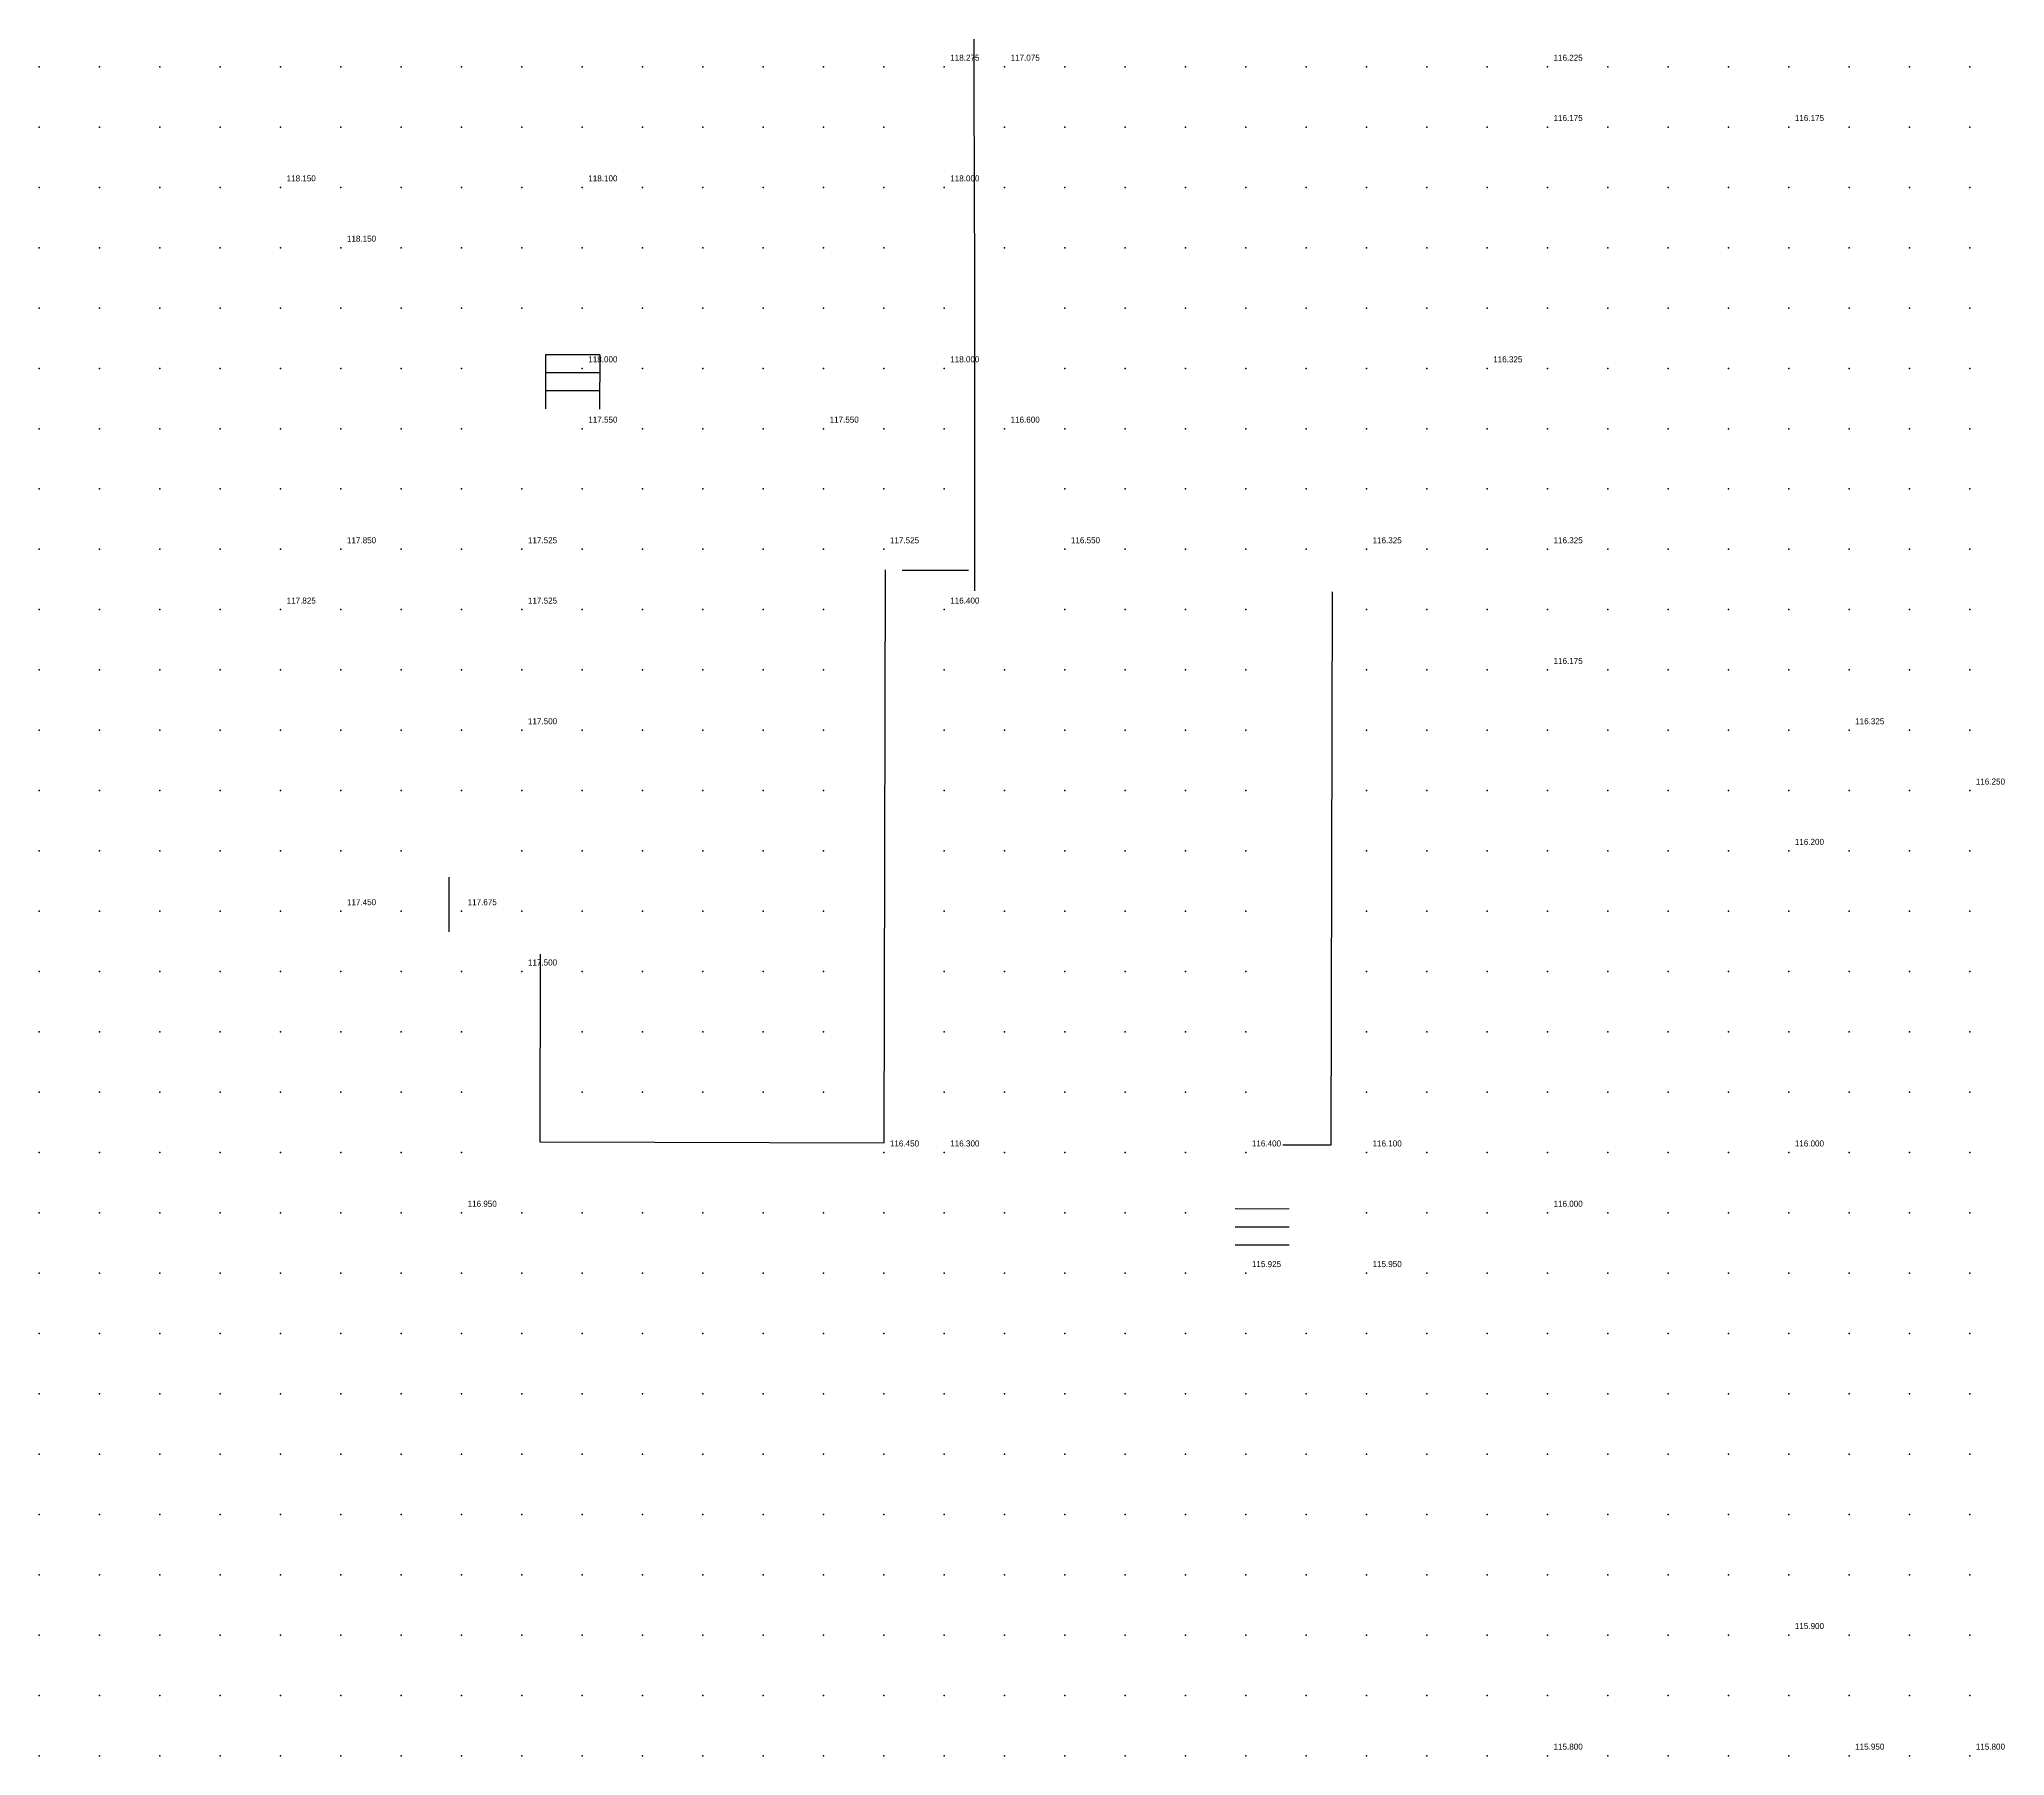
# Model space of a CAD drawing. Header units: metres. Extents: x 287878 to 288137, y 62805 to 63074.
# Drawn here: x 288072 to 288104.58, y 62884 to 62912.46 of the extents above; entities that cross this region are included whole.
import ezdxf

# ---------------------------------------------------------------- set-up
doc = ezdxf.new("R2010")
doc.units = ezdxf.units.M
for name, color, linetype in [('BARRIERS', 1, 'Continuous'), ('SURVEY_INTERP', 8, 'Continuous'), ('SURVEY_REAL', 3, 'Continuous')]:
    doc.layers.add(name, color=color, linetype=linetype)

msp = doc.modelspace()

# ---------------------------------------------------------------- linework, layer by layer
at = {"layer": 'BARRIERS'}
for p, q in [((288087.499, 62909.243), (288087.497, 62912.455)), ((288087.499, 62909.243), (288087.504, 62903.311)), ((288080.39, 62907.227), (288080.388, 62906.327)), ((288081.29, 62907.225), (288080.39, 62907.227)), ((288081.29, 62907.225), (288081.288, 62906.325)), ((288081.289, 62906.925), (288080.389, 62906.927)), ((288081.288, 62906.625), (288080.388, 62906.627)), ((288086.007, 62894.163), (288086.029, 62903.662)), ((288086.304, 62903.655), (288087.404, 62903.656)), ((288093.432, 62903.297), (288093.411, 62894.12)), ((288078.788, 62898.564), (288078.789, 62897.661)), ((288080.302, 62897.286), (288080.294, 62894.176)), ((288080.294, 62894.176), (288086.007, 62894.163)), ((288093.411, 62894.12), (288092.61, 62894.121)), ((288091.822, 62893.07), (288092.72, 62893.068)), ((288091.821, 62892.47), (288092.718, 62892.468)), ((288091.822, 62892.77), (288092.719, 62892.768))]:
    msp.add_line(p, q, dxfattribs=at)
at = {"layer": 'SURVEY_INTERP'}
for p in [(288072, 62912, 118), (288073, 62912, 117.986), (288074, 62912, 117.987), (288075, 62912, 117.998), (288076, 62912, 118.006), (288077, 62912, 117.994), (288078, 62912, 117.964), (288079, 62912, 117.928), (288080, 62912, 117.896), (288081, 62912, 117.863), (288082, 62912, 117.805), (288083, 62912, 117.731), (288084, 62912, 117.66), (288085, 62912, 117.589), (288086, 62912, 117.49), (288089, 62912, 117.245), (288090, 62912, 117.314), (288091, 62912, 117.262), (288092, 62912, 117.161), (288093, 62912, 117.032), (288094, 62912, 116.876), (288095, 62912, 116.681), (288096, 62912, 116.437), (288098, 62912, 116.367), (288099, 62912, 116.475), (288100, 62912, 116.493), (288101, 62912, 116.423), (288102, 62912, 116.514), (288103, 62912, 116.592), (288104, 62912, 116.569), (288072, 62911, 117.956), (288073, 62911, 117.951), (288074, 62911, 117.965), (288075, 62911, 118.009), (288076, 62911, 118.047), (288077, 62911, 118.004), (288078, 62911, 117.944), (288079, 62911, 117.902), (288080, 62911, 117.911), (288081, 62911, 117.943), (288082, 62911, 117.846), (288083, 62911, 117.718), (288084, 62911, 117.623), (288085, 62911, 117.545), (288086, 62911, 117.458), (288088, 62911, 117.235), (288089, 62911, 117.26), (288090, 62911, 117.256), (288091, 62911, 117.192), (288092, 62911, 117.095), (288093, 62911, 116.976), (288094, 62911, 116.833), (288095, 62911, 116.654), (288096, 62911, 116.417), (288098, 62911, 116.382), (288099, 62911, 116.489), (288100, 62911, 116.404), (288102, 62911, 116.403), (288103, 62911, 116.545), (288104, 62911, 116.527), (288072, 62910, 117.916), (288073, 62910, 117.917), (288074, 62910, 117.946), (288075, 62910, 118.035), (288077, 62910, 118.057), (288078, 62910, 117.964), (288079, 62910, 117.891), (288080, 62910, 117.944), (288082, 62910, 117.898), (288083, 62910, 117.699), (288084, 62910, 117.591), (288085, 62910, 117.52), (288086, 62910, 117.46), (288088, 62910, 117.33), (288089, 62910, 117.278), (288090, 62910, 117.218), (288091, 62910, 117.138), (288092, 62910, 117.041), (288093, 62910, 116.931), (288094, 62910, 116.809), (288095, 62910, 116.672), (288096, 62910, 116.519), (288097, 62910, 116.412), (288098, 62910, 116.473), (288099, 62910, 116.525), (288100, 62910, 116.477), (288101, 62910, 116.396), (288102, 62910, 116.475), (288103, 62910, 116.545), (288104, 62910, 116.528), (288072, 62909, 117.877), (288073, 62909, 117.878), (288074, 62909, 117.905), (288075, 62909, 117.973), (288076, 62909, 118.05), (288078, 62909, 117.986), (288079, 62909, 117.856), (288080, 62909, 117.852), (288081, 62909, 117.896), (288082, 62909, 117.781), (288083, 62909, 117.64), (288084, 62909, 117.553), (288085, 62909, 117.506), (288086, 62909, 117.486), (288088, 62909, 117.381), (288089, 62909, 117.281), (288090, 62909, 117.184), (288091, 62909, 117.089), (288092, 62909, 116.991), (288093, 62909, 116.887), (288094, 62909, 116.777), (288095, 62909, 116.669), (288096, 62909, 116.587), (288097, 62909, 116.551), (288098, 62909, 116.558), (288099, 62909, 116.569), (288100, 62909, 116.557), (288101, 62909, 116.541), (288102, 62909, 116.551), (288103, 62909, 116.563), (288104, 62909, 116.547), (288072, 62908, 117.839), (288073, 62908, 117.834), (288074, 62908, 117.847), (288075, 62908, 117.881), (288076, 62908, 117.934), (288077, 62908, 117.974), (288078, 62908, 117.883), (288079, 62908, 117.781), (288080, 62908, 117.734), (288081, 62908, 117.703), (288082, 62908, 117.641), (288083, 62908, 117.565), (288084, 62908, 117.514), (288085, 62908, 117.506), (288086, 62908, 117.571), (288087, 62908, 117.661), (288089, 62908, 117.286), (288090, 62908, 117.147), (288091, 62908, 117.039), (288092, 62908, 116.939), (288093, 62908, 116.836), (288094, 62908, 116.723), (288095, 62908, 116.591), (288096, 62908, 116.495), (288097, 62908, 116.534), (288098, 62908, 116.574), (288099, 62908, 116.587), (288100, 62908, 116.586), (288101, 62908, 116.58), (288102, 62908, 116.576), (288103, 62908, 116.57), (288104, 62908, 116.555), (288072, 62907, 117.803), (288073, 62907, 117.789), (288074, 62907, 117.788), (288075, 62907, 117.797), (288076, 62907, 117.808), (288077, 62907, 117.8), (288078, 62907, 117.753), (288079, 62907, 117.692), (288082, 62907, 117.551), (288083, 62907, 117.505), (288084, 62907, 117.487), (288085, 62907, 117.508), (288086, 62907, 117.638), (288089, 62907, 117.25), (288090, 62907, 117.087), (288091, 62907, 116.98), (288092, 62907, 116.881), (288093, 62907, 116.78), (288094, 62907, 116.668), (288095, 62907, 116.504), (288097, 62907, 116.472), (288098, 62907, 116.556), (288099, 62907, 116.579), (288100, 62907, 116.583), (288101, 62907, 116.58), (288102, 62907, 116.572), (288103, 62907, 116.561), (288104, 62907, 116.546), (288072, 62906, 117.769), (288073, 62906, 117.749), (288074, 62906, 117.74), (288075, 62906, 117.738), (288076, 62906, 117.736), (288077, 62906, 117.72), (288078, 62906, 117.679), (288079, 62906, 117.623), (288082, 62906, 117.495), (288083, 62906, 117.458), (288084, 62906, 117.473), (288086, 62906, 117.495), (288087, 62906, 117.552), (288089, 62906, 117.092), (288090, 62906, 116.982), (288091, 62906, 116.906), (288092, 62906, 116.815), (288093, 62906, 116.71), (288094, 62906, 116.618), (288095, 62906, 116.534), (288096, 62906, 116.465), (288097, 62906, 116.494), (288098, 62906, 116.531), (288099, 62906, 116.554), (288100, 62906, 116.562), (288101, 62906, 116.559), (288102, 62906, 116.55), (288103, 62906, 116.538), (288104, 62906, 116.523), (288072, 62905, 117.736), (288073, 62905, 117.714), (288074, 62905, 117.707), (288075, 62905, 117.713), (288076, 62905, 117.731), (288077, 62905, 117.742), (288078, 62905, 117.669), (288079, 62905, 117.58), (288080, 62905, 117.535), (288081, 62905, 117.505), (288082, 62905, 117.458), (288083, 62905, 117.411), (288084, 62905, 117.394), (288085, 62905, 117.396), (288086, 62905, 117.282), (288087, 62905, 117.144), (288089, 62905, 116.807), (288090, 62905, 116.831), (288091, 62905, 116.828), (288092, 62905, 116.743), (288093, 62905, 116.603), (288094, 62905, 116.495), (288095, 62905, 116.506), (288096, 62905, 116.479), (288097, 62905, 116.439), (288098, 62905, 116.475), (288099, 62905, 116.515), (288100, 62905, 116.53), (288101, 62905, 116.527), (288102, 62905, 116.517), (288103, 62905, 116.504), (288104, 62905, 116.489), (288072, 62904, 117.702), (288073, 62904, 117.683), (288074, 62904, 117.686), (288075, 62904, 117.718), (288076, 62904, 117.765), (288078, 62904, 117.687), (288079, 62904, 117.553), (288081, 62904, 117.496), (288082, 62904, 117.433), (288083, 62904, 117.362), (288084, 62904, 117.292), (288085, 62904, 117.188), (288090, 62904, 116.718), (288091, 62904, 116.772), (288092, 62904, 116.694), (288093, 62904, 116.511), (288095, 62904, 116.449), (288096, 62904, 116.426), (288098, 62904, 116.415), (288099, 62904, 116.476), (288100, 62904, 116.493), (288101, 62904, 116.488), (288102, 62904, 116.475), (288103, 62904, 116.461), (288104, 62904, 116.445), (288072, 62903, 117.666), (288073, 62903, 117.65), (288074, 62903, 117.663), (288075, 62903, 117.728), (288077, 62903, 117.736), (288078, 62903, 117.625), (288079, 62903, 117.534), (288081, 62903, 117.483), (288082, 62903, 117.407), (288083, 62903, 117.32), (288084, 62903, 117.218), (288085, 62903, 117.063), (288089, 62903, 116.702), (288090, 62903, 116.745), (288091, 62903, 116.752), (288092, 62903, 116.685), (288094, 62903, 116.468), (288095, 62903, 116.468), (288096, 62903, 116.407), (288097, 62903, 116.345), (288098, 62903, 116.388), (288099, 62903, 116.442), (288100, 62903, 116.455), (288101, 62903, 116.442), (288102, 62903, 116.424), (288103, 62903, 116.411), (288104, 62903, 116.397), (288072, 62902, 117.626), (288073, 62902, 117.612), (288074, 62902, 117.619), (288075, 62902, 117.66), (288076, 62902, 117.697), (288077, 62902, 117.635), (288078, 62902, 117.554), (288079, 62902, 117.504), (288080, 62902, 117.489), (288081, 62902, 117.451), (288082, 62902, 117.375), (288083, 62902, 117.282), (288084, 62902, 117.175), (288085, 62902, 117.035), (288087, 62902, 116.676), (288088, 62902, 116.736), (288089, 62902, 116.775), (288090, 62902, 116.773), (288091, 62902, 116.746), (288092, 62902, 116.689), (288094, 62902, 116.548), (288095, 62902, 116.483), (288096, 62902, 116.352), (288098, 62902, 116.331), (288099, 62902, 116.414), (288100, 62902, 116.418), (288101, 62902, 116.391), (288102, 62902, 116.364), (288103, 62902, 116.361), (288104, 62902, 116.347), (288072, 62901, 117.585), (288073, 62901, 117.567), (288074, 62901, 117.562), (288075, 62901, 117.567), (288076, 62901, 117.563), (288077, 62901, 117.532), (288078, 62901, 117.492), (288079, 62901, 117.474), (288081, 62901, 117.433), (288082, 62901, 117.338), (288083, 62901, 117.244), (288084, 62901, 117.145), (288085, 62901, 117.038), (288087, 62901, 116.845), (288088, 62901, 116.816), (288089, 62901, 116.8), (288090, 62901, 116.773), (288091, 62901, 116.734), (288092, 62901, 116.683), (288094, 62901, 116.566), (288095, 62901, 116.499), (288096, 62901, 116.405), (288097, 62901, 116.33), (288098, 62901, 116.372), (288099, 62901, 116.4), (288100, 62901, 116.383), (288101, 62901, 116.351), (288103, 62901, 116.325), (288104, 62901, 116.295), (288072, 62900, 117.545), (288073, 62900, 117.522), (288074, 62900, 117.506), (288075, 62900, 117.494), (288076, 62900, 117.479), (288077, 62900, 117.459), (288078, 62900, 117.438), (288079, 62900, 117.429), (288080, 62900, 117.431), (288081, 62900, 117.374), (288082, 62900, 117.287), (288083, 62900, 117.199), (288084, 62900, 117.112), (288085, 62900, 117.026), (288087, 62900, 116.882), (288088, 62900, 116.834), (288089, 62900, 116.795), (288090, 62900, 116.755), (288091, 62900, 116.711), (288092, 62900, 116.663), (288094, 62900, 116.563), (288095, 62900, 116.511), (288096, 62900, 116.459), (288097, 62900, 116.421), (288098, 62900, 116.406), (288099, 62900, 116.384), (288100, 62900, 116.337), (288101, 62900, 116.298), (288102, 62900, 116.314), (288103, 62900, 116.296), (288072, 62899, 117.506), (288073, 62899, 117.48), (288074, 62899, 117.458), (288075, 62899, 117.441), (288076, 62899, 117.431), (288077, 62899, 117.427), (288078, 62899, 117.402), (288080, 62899, 117.34), (288081, 62899, 117.291), (288082, 62899, 117.222), (288083, 62899, 117.146), (288084, 62899, 117.069), (288085, 62899, 116.994), (288087, 62899, 116.865), (288088, 62899, 116.813), (288089, 62899, 116.767), (288090, 62899, 116.722), (288091, 62899, 116.676), (288092, 62899, 116.63), (288094, 62899, 116.542), (288095, 62899, 116.502), (288096, 62899, 116.465), (288097, 62899, 116.433), (288098, 62899, 116.404), (288099, 62899, 116.365), (288100, 62899, 116.29), (288102, 62899, 116.276), (288103, 62899, 116.29), (288104, 62899, 116.269), (288072, 62898, 117.471), (288073, 62898, 117.441), (288074, 62898, 117.417), (288075, 62898, 117.403), (288076, 62898, 117.414), (288078, 62898, 117.391), (288080, 62898, 117.269), (288081, 62898, 117.217), (288082, 62898, 117.156), (288083, 62898, 117.087), (288084, 62898, 117.015), (288085, 62898, 116.944), (288087, 62898, 116.819), (288088, 62898, 116.769), (288089, 62898, 116.722), (288090, 62898, 116.676), (288091, 62898, 116.629), (288092, 62898, 116.583), (288094, 62898, 116.503), (288095, 62898, 116.471), (288096, 62898, 116.442), (288097, 62898, 116.415), (288098, 62898, 116.387), (288099, 62898, 116.352), (288100, 62898, 116.305), (288101, 62898, 116.269), (288102, 62898, 116.283), (288103, 62898, 116.285), (288104, 62898, 116.267), (288072, 62897, 117.438), (288073, 62897, 117.404), (288074, 62897, 117.377), (288075, 62897, 117.361), (288076, 62897, 117.368), (288077, 62897, 117.381), (288078, 62897, 117.33), (288079, 62897, 117.259), (288081, 62897, 117.15), (288082, 62897, 117.092), (288083, 62897, 117.026), (288084, 62897, 116.955), (288085, 62897, 116.879), (288087, 62897, 116.749), (288088, 62897, 116.705), (288089, 62897, 116.666), (288090, 62897, 116.621), (288091, 62897, 116.572), (288092, 62897, 116.523), (288094, 62897, 116.445), (288095, 62897, 116.42), (288096, 62897, 116.399), (288097, 62897, 116.379), (288098, 62897, 116.356), (288099, 62897, 116.331), (288100, 62897, 116.304), (288101, 62897, 116.285), (288102, 62897, 116.279), (288103, 62897, 116.274), (288104, 62897, 116.259), (288072, 62896, 117.405), (288073, 62896, 117.366), (288074, 62896, 117.334), (288075, 62896, 117.311), (288076, 62896, 117.295), (288077, 62896, 117.275), (288078, 62896, 117.232), (288079, 62896, 117.18), (288081, 62896, 117.086), (288082, 62896, 117.032), (288083, 62896, 116.967), (288084, 62896, 116.89), (288085, 62896, 116.8), (288087, 62896, 116.641), (288088, 62896, 116.619), (288089, 62896, 116.601), (288090, 62896, 116.561), (288091, 62896, 116.507), (288092, 62896, 116.455), (288094, 62896, 116.362), (288095, 62896, 116.348), (288096, 62896, 116.34), (288097, 62896, 116.327), (288098, 62896, 116.312), (288099, 62896, 116.29), (288100, 62896, 116.261), (288101, 62896, 116.24), (288102, 62896, 116.243), (288103, 62896, 116.25), (288104, 62896, 116.246), (288072, 62895, 117.37), (288073, 62895, 117.327), (288074, 62895, 117.29), (288075, 62895, 117.257), (288076, 62895, 117.225), (288077, 62895, 117.185), (288078, 62895, 117.136), (288079, 62895, 117.091), (288081, 62895, 117.027), (288082, 62895, 116.978), (288083, 62895, 116.912), (288084, 62895, 116.827), (288085, 62895, 116.714), (288087, 62895, 116.459), (288088, 62895, 116.506), (288089, 62895, 116.538), (288090, 62895, 116.507), (288091, 62895, 116.447), (288092, 62895, 116.398), (288094, 62895, 116.236), (288095, 62895, 116.256), (288096, 62895, 116.266), (288097, 62895, 116.253), (288098, 62895, 116.251), (288099, 62895, 116.236), (288100, 62895, 116.18), (288101, 62895, 116.124), (288102, 62895, 116.169), (288103, 62895, 116.213), (288104, 62895, 116.225), (288072, 62894, 117.331), (288073, 62894, 117.286), (288074, 62894, 117.246), (288075, 62894, 117.206), (288076, 62894, 117.164), (288077, 62894, 117.111), (288078, 62894, 117.045), (288079, 62894, 116.998), (288088, 62894, 116.425), (288089, 62894, 116.496), (288090, 62894, 116.47), (288091, 62894, 116.413), (288095, 62894, 116.183), (288096, 62894, 116.182), (288097, 62894, 116.132), (288098, 62894, 116.172), (288099, 62894, 116.19), (288100, 62894, 116.112), (288102, 62894, 116.105), (288103, 62894, 116.181), (288104, 62894, 116.2), (288072, 62893, 117.289), (288073, 62893, 117.244), (288074, 62893, 117.202), (288075, 62893, 117.16), (288076, 62893, 117.115), (288077, 62893, 117.06), (288078, 62893, 116.992), (288080, 62893, 116.963), (288081, 62893, 116.943), (288082, 62893, 116.894), (288083, 62893, 116.83), (288084, 62893, 116.751), (288085, 62893, 116.647), (288086, 62893, 116.516), (288087, 62893, 116.427), (288088, 62893, 116.463), (288089, 62893, 116.483), (288090, 62893, 116.45), (288091, 62893, 116.397), (288094, 62893, 116.127), (288095, 62893, 116.151), (288096, 62893, 116.119), (288098, 62893, 116.111), (288099, 62893, 116.169), (288100, 62893, 116.139), (288101, 62893, 116.095), (288102, 62893, 116.129), (288103, 62893, 116.166), (288104, 62893, 116.176), (288072, 62892, 117.245), (288073, 62892, 117.201), (288074, 62892, 117.159), (288075, 62892, 117.118), (288076, 62892, 117.075), (288077, 62892, 117.03), (288078, 62892, 116.987), (288079, 62892, 116.961), (288080, 62892, 116.945), (288081, 62892, 116.909), (288082, 62892, 116.858), (288083, 62892, 116.798), (288084, 62892, 116.73), (288085, 62892, 116.655), (288086, 62892, 116.579), (288087, 62892, 116.526), (288088, 62892, 116.503), (288089, 62892, 116.478), (288090, 62892, 116.435), (288091, 62892, 116.377), (288095, 62892, 116.098), (288096, 62892, 116.139), (288097, 62892, 116.105), (288098, 62892, 116.14), (288099, 62892, 116.168), (288100, 62892, 116.162), (288101, 62892, 116.148), (288102, 62892, 116.148), (288103, 62892, 116.151), (288104, 62892, 116.148), (288072, 62891, 117.2), (288073, 62891, 117.157), (288074, 62891, 117.116), (288075, 62891, 117.077), (288076, 62891, 117.039), (288077, 62891, 117.002), (288078, 62891, 116.969), (288079, 62891, 116.941), (288080, 62891, 116.911), (288081, 62891, 116.869), (288082, 62891, 116.82), (288083, 62891, 116.766), (288084, 62891, 116.708), (288085, 62891, 116.649), (288086, 62891, 116.594), (288087, 62891, 116.547), (288088, 62891, 116.508), (288089, 62891, 116.468), (288090, 62891, 116.421), (288091, 62891, 116.364), (288092, 62891, 116.289), (288093, 62891, 116.183), (288094, 62891, 116.1), (288095, 62891, 116.14), (288096, 62891, 116.169), (288097, 62891, 116.166), (288098, 62891, 116.166), (288099, 62891, 116.165), (288100, 62891, 116.156), (288101, 62891, 116.144), (288102, 62891, 116.134), (288103, 62891, 116.125), (288104, 62891, 116.114), (288072, 62890, 117.153), (288073, 62890, 117.113), (288074, 62890, 117.074), (288075, 62890, 117.036), (288076, 62890, 117), (288077, 62890, 116.966), (288078, 62890, 116.933), (288079, 62890, 116.902), (288080, 62890, 116.867), (288081, 62890, 116.826), (288082, 62890, 116.78), (288083, 62890, 116.73), (288084, 62890, 116.68), (288085, 62890, 116.629), (288086, 62890, 116.581), (288087, 62890, 116.536), (288088, 62890, 116.493), (288089, 62890, 116.451), (288090, 62890, 116.405), (288091, 62890, 116.355), (288092, 62890, 116.298), (288093, 62890, 116.24), (288094, 62890, 116.199), (288095, 62890, 116.189), (288096, 62890, 116.185), (288097, 62890, 116.175), (288098, 62890, 116.162), (288099, 62890, 116.147), (288100, 62890, 116.131), (288101, 62890, 116.114), (288102, 62890, 116.1), (288103, 62890, 116.087), (288104, 62890, 116.073), (288072, 62889, 117.107), (288073, 62889, 117.068), (288074, 62889, 117.031), (288075, 62889, 116.994), (288076, 62889, 116.959), (288077, 62889, 116.925), (288078, 62889, 116.892), (288079, 62889, 116.858), (288080, 62889, 116.821), (288081, 62889, 116.781), (288082, 62889, 116.738), (288083, 62889, 116.692), (288084, 62889, 116.646), (288085, 62889, 116.6), (288086, 62889, 116.555), (288087, 62889, 116.511), (288088, 62889, 116.469), (288089, 62889, 116.427), (288090, 62889, 116.384), (288091, 62889, 116.34), (288092, 62889, 116.296), (288093, 62889, 116.255), (288094, 62889, 116.223), (288095, 62889, 116.199), (288096, 62889, 116.18), (288097, 62889, 116.16), (288098, 62889, 116.138), (288099, 62889, 116.114), (288100, 62889, 116.09), (288101, 62889, 116.07), (288102, 62889, 116.055), (288103, 62889, 116.042), (288104, 62889, 116.028), (288072, 62888, 117.062), (288073, 62888, 117.024), (288074, 62888, 116.988), (288075, 62888, 116.952), (288076, 62888, 116.917), (288077, 62888, 116.883), (288078, 62888, 116.849), (288079, 62888, 116.813), (288080, 62888, 116.776), (288081, 62888, 116.737), (288082, 62888, 116.695), (288083, 62888, 116.652), (288084, 62888, 116.608), (288085, 62888, 116.565), (288086, 62888, 116.521), (288087, 62888, 116.479), (288088, 62888, 116.437), (288089, 62888, 116.396), (288090, 62888, 116.356), (288091, 62888, 116.317), (288092, 62888, 116.279), (288093, 62888, 116.243), (288094, 62888, 116.212), (288095, 62888, 116.184), (288096, 62888, 116.158), (288097, 62888, 116.132), (288098, 62888, 116.103), (288099, 62888, 116.07), (288100, 62888, 116.037), (288101, 62888, 116.013), (288102, 62888, 116.003), (288103, 62888, 115.994), (288104, 62888, 115.981), (288072, 62887, 117.017), (288073, 62887, 116.981), (288074, 62887, 116.946), (288075, 62887, 116.91), (288076, 62887, 116.876), (288077, 62887, 116.841), (288078, 62887, 116.806), (288079, 62887, 116.769), (288080, 62887, 116.732), (288081, 62887, 116.693), (288082, 62887, 116.652), (288083, 62887, 116.611), (288084, 62887, 116.568), (288085, 62887, 116.525), (288086, 62887, 116.483), (288087, 62887, 116.441), (288088, 62887, 116.4), (288089, 62887, 116.36), (288090, 62887, 116.321), (288091, 62887, 116.284), (288092, 62887, 116.248), (288093, 62887, 116.215), (288094, 62887, 116.184), (288095, 62887, 116.154), (288096, 62887, 116.125), (288097, 62887, 116.095), (288098, 62887, 116.062), (288099, 62887, 116.023), (288100, 62887, 115.976), (288101, 62887, 115.944), (288102, 62887, 115.951), (288103, 62887, 115.95), (288104, 62887, 115.936), (288072, 62886, 116.975), (288073, 62886, 116.94), (288074, 62886, 116.905), (288075, 62886, 116.87), (288076, 62886, 116.835), (288077, 62886, 116.8), (288078, 62886, 116.764), (288079, 62886, 116.727), (288080, 62886, 116.689), (288081, 62886, 116.65), (288082, 62886, 116.61), (288083, 62886, 116.568), (288084, 62886, 116.526), (288085, 62886, 116.483), (288086, 62886, 116.441), (288087, 62886, 116.399), (288088, 62886, 116.357), (288089, 62886, 116.317), (288090, 62886, 116.279), (288091, 62886, 116.242), (288092, 62886, 116.208), (288093, 62886, 116.175), (288094, 62886, 116.144), (288095, 62886, 116.115), (288096, 62886, 116.085), (288097, 62886, 116.055), (288098, 62886, 116.022), (288099, 62886, 115.984), (288100, 62886, 115.937), (288102, 62886, 115.92), (288103, 62886, 115.913), (288104, 62886, 115.894), (288072, 62885, 116.935), (288073, 62885, 116.901), (288074, 62885, 116.866), (288075, 62885, 116.832), (288076, 62885, 116.796), (288077, 62885, 116.761), (288078, 62885, 116.724), (288079, 62885, 116.687), (288080, 62885, 116.648), (288081, 62885, 116.608), (288082, 62885, 116.567), (288083, 62885, 116.525), (288084, 62885, 116.483), (288085, 62885, 116.439), (288086, 62885, 116.396), (288087, 62885, 116.352), (288088, 62885, 116.31), (288089, 62885, 116.268), (288090, 62885, 116.229), (288091, 62885, 116.193), (288092, 62885, 116.159), (288093, 62885, 116.127), (288094, 62885, 116.097), (288095, 62885, 116.068), (288096, 62885, 116.04), (288097, 62885, 116.012), (288098, 62885, 115.984), (288099, 62885, 115.956), (288100, 62885, 115.931), (288101, 62885, 115.918), (288102, 62885, 115.919), (288103, 62885, 115.885), (288104, 62885, 115.845), (288072, 62884, 116.899), (288073, 62884, 116.865), (288074, 62884, 116.831), (288075, 62884, 116.797), (288076, 62884, 116.761), (288077, 62884, 116.725), (288078, 62884, 116.687), (288079, 62884, 116.649), (288080, 62884, 116.609), (288081, 62884, 116.568), (288082, 62884, 116.526), (288083, 62884, 116.483), (288084, 62884, 116.439), (288085, 62884, 116.394), (288086, 62884, 116.348), (288087, 62884, 116.302), (288088, 62884, 116.257), (288089, 62884, 116.213), (288090, 62884, 116.173), (288091, 62884, 116.135), (288092, 62884, 116.101), (288093, 62884, 116.071), (288094, 62884, 116.042), (288095, 62884, 116.015), (288096, 62884, 115.989), (288098, 62884, 115.943), (288099, 62884, 115.924), (288100, 62884, 115.912), (288101, 62884, 115.918), (288103, 62884, 115.871)]:
    msp.add_point(p, dxfattribs=at)
at = {"layer": 'SURVEY_REAL'}
for p in [(288087, 62912, 118.275), (288088, 62912, 117.075), (288097, 62912, 116.225), (288097, 62911, 116.175), (288101, 62911, 116.175), (288076, 62910, 118.15), (288081, 62910, 118.1), (288087, 62910, 118), (288077, 62909, 118.15), (288081, 62907, 118), (288087, 62907, 118), (288096, 62907, 116.325), (288081, 62906, 117.55), (288085, 62906, 117.55), (288088, 62906, 116.6), (288077, 62904, 117.85), (288080, 62904, 117.525), (288086, 62904, 117.525), (288089, 62904, 116.55), (288094, 62904, 116.325), (288097, 62904, 116.325), (288076, 62903, 117.825), (288080, 62903, 117.525), (288087, 62903, 116.4), (288097, 62902, 116.175), (288080, 62901, 117.5), (288102, 62901, 116.325), (288104, 62900, 116.25), (288101, 62899, 116.2), (288077, 62898, 117.45), (288079, 62898, 117.675), (288080, 62897, 117.5), (288086, 62894, 116.45), (288087, 62894, 116.3), (288092, 62894, 116.4), (288094, 62894, 116.1), (288101, 62894, 116), (288079, 62893, 116.95), (288097, 62893, 116), (288092, 62892, 115.925), (288094, 62892, 115.95), (288101, 62886, 115.9), (288097, 62884, 115.8), (288102, 62884, 115.95), (288104, 62884, 115.8)]:
    msp.add_point(p, dxfattribs=at)

# ---------------------------------------------------------------- texts
for s, p in [('118.275', (288087.1, 62912.1, 118.275)), ('117.075', (288088.1, 62912.1, 117.075)), ('116.225', (288097.1, 62912.1, 116.225)), ('116.175', (288097.1, 62911.1, 116.175)), ('116.175', (288101.1, 62911.1, 116.175)), ('118.150', (288076.1, 62910.1, 118.15)), ('118.100', (288081.1, 62910.1, 118.1)), ('118.000', (288087.1, 62910.1, 118)), ('118.150', (288077.1, 62909.1, 118.15)), ('118.000', (288081.1, 62907.1, 118)), ('118.000', (288087.1, 62907.1, 118)), ('116.325', (288096.1, 62907.1, 116.325)), ('117.550', (288081.1, 62906.1, 117.55)), ('117.550', (288085.1, 62906.1, 117.55)), ('116.600', (288088.1, 62906.1, 116.6)), ('117.850', (288077.1, 62904.1, 117.85)), ('117.525', (288080.1, 62904.1, 117.525)), ('117.525', (288086.1, 62904.1, 117.525)), ('116.550', (288089.1, 62904.1, 116.55)), ('116.325', (288094.1, 62904.1, 116.325)), ('116.325', (288097.1, 62904.1, 116.325)), ('117.825', (288076.1, 62903.1, 117.825)), ('117.525', (288080.1, 62903.1, 117.525)), ('116.400', (288087.1, 62903.1, 116.4)), ('116.175', (288097.1, 62902.1, 116.175)), ('117.500', (288080.1, 62901.1, 117.5)), ('116.325', (288102.1, 62901.1, 116.325)), ('116.250', (288104.1, 62900.1, 116.25)), ('116.200', (288101.1, 62899.1, 116.2)), ('117.450', (288077.1, 62898.1, 117.45)), ('117.675', (288079.1, 62898.1, 117.675)), ('117.500', (288080.1, 62897.1, 117.5)), ('116.450', (288086.1, 62894.1, 116.45)), ('116.300', (288087.1, 62894.1, 116.3)), ('116.400', (288092.1, 62894.1, 116.4)), ('116.100', (288094.1, 62894.1, 116.1)), ('116.000', (288101.1, 62894.1, 116)), ('116.950', (288079.1, 62893.1, 116.95)), ('116.000', (288097.1, 62893.1, 116)), ('115.925', (288092.1, 62892.1, 115.925)), ('115.950', (288094.1, 62892.1, 115.95)), ('115.900', (288101.1, 62886.1, 115.9)), ('115.800', (288097.1, 62884.1, 115.8)), ('115.950', (288102.1, 62884.1, 115.95)), ('115.800', (288104.1, 62884.1, 115.8))]:
    msp.add_text(s, height=0.1, dxfattribs=at).set_placement(p)

doc.saveas('drawing.dxf')
